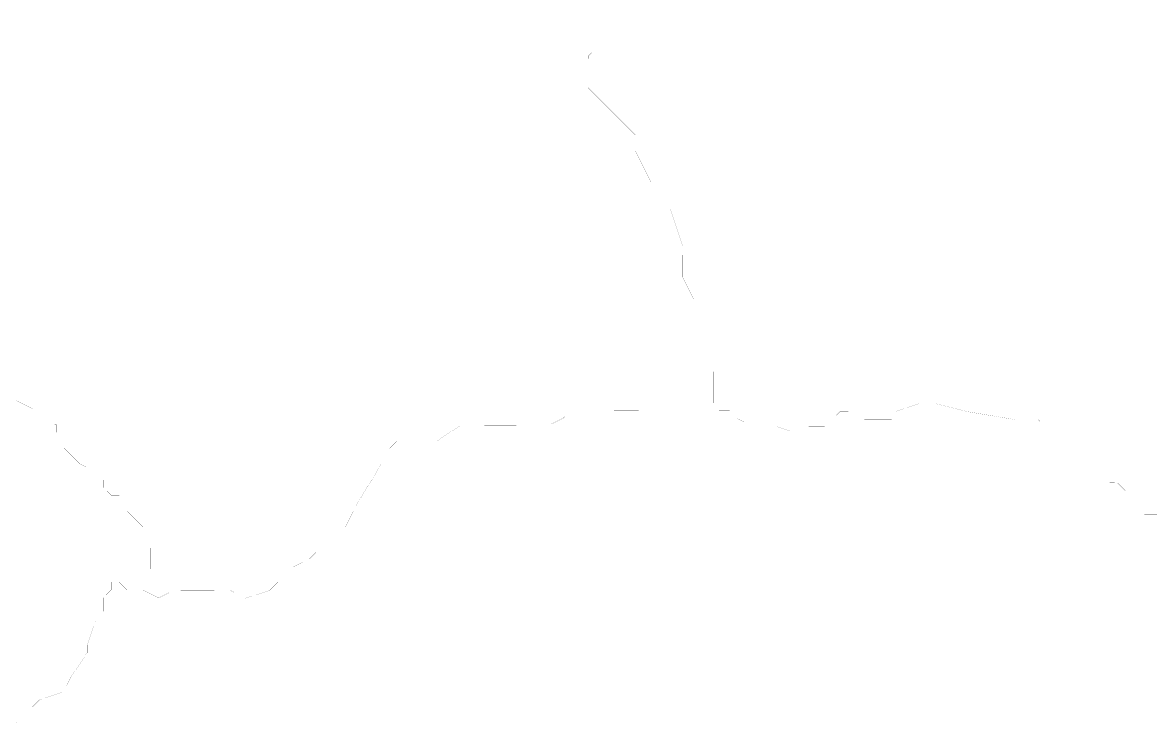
# Model space of a CAD drawing. Header units: metres. Extents: x 561401 to 594056, y 8460144 to 8508504.
# Drawn here: x 581632 to 584276, y 8498206 to 8499850 of the extents above; entities that cross this region are included whole.
import ezdxf

# ---------------------------------------------------------------- set-up
doc = ezdxf.new("R2010")
doc.units = ezdxf.units.M
doc.layers.add('1.2. AFECTADOS BASE GRAFICA SUNARP', color=150, linetype='Continuous')
doc.layers.add('1.2. BASE GRAFICA SUNARP', color=150, linetype='Continuous')

msp = doc.modelspace()

# ---------------------------------------------------------------- linework, layer by layer
at = {"layer": '1.2. AFECTADOS BASE GRAFICA SUNARP', "color": 64, "linetype": 'Continuous', "lineweight": -3, "const_width": 0.2}
msp.add_lwpolyline([(584291.7, 8498696.4), (584254.6, 8498696.5), (584245.4, 8498705.7), (584226.9, 8498724.2), (584217.6, 8498733.5), (584217.6, 8498752), (584199.1, 8498770.5), (584180.5, 8498770.6), (584143.5, 8498807.6), (584106.4, 8498826.2), (584103.4, 8498829.2), (584084.9, 8498847.7), (584069.4, 8498863.2), (584050.8, 8498863.3), (584032.4, 8498900.2), (584013.6, 8498918.6), (583958.1, 8498918.9), (583908.2, 8498927.4), (583846.7, 8498937.7), (583807.2, 8498947.7), (583772.5, 8498956.4), (583753.9, 8498956.5), (583735.4, 8498956.5), (583679.6, 8498938.3), (583679.6, 8498919.8), (583605.2, 8498920), (583568.2, 8498938.6), (583549.6, 8498938.7), (583530.9, 8498920.3), (583512.3, 8498901.9), (583512.3, 8498901.9), (583493.7, 8498901.9), (583475.2, 8498902), (583456.5, 8498883.6), (583400.9, 8498902.2), (583382.3, 8498902.3), (583345.2, 8498902.4), (583308.1, 8498921), (583289.6, 8498939.5), (583289.6, 8498939.5), (583252.5, 8498939.6), (583252.4, 8498939.6), (583252.4, 8498939.6), (583215.3, 8498939.7), (583159.5, 8498939.9), (583141, 8498940), (583122.4, 8498940), (583103.8, 8498940.1), (583085.3, 8498940.1), (583029.5, 8498940.3), (583007.4, 8498940.4), (582998.3, 8498940.4), (582973.8, 8498940.5), (582955.2, 8498940.6), (582918.1, 8498940.7), (582899.5, 8498922.3), (582862.3, 8498903.9), (582832.9, 8498904), (582812.7, 8498904.1), (582788, 8498904.2), (582750.8, 8498904.3), (582695.1, 8498904.5), (582687.6, 8498904.5), (582678.3, 8498904.5), (582658, 8498904.6), (582602.1, 8498867.8), (582583.6, 8498867.9), (582565, 8498868), (582546.4, 8498868), (582527.8, 8498868.1), (582509.3, 8498868.1), (582490.6, 8498849.7), (582472, 8498831.3), (582472, 8498812.9), (582458.8, 8498791.2), (582456.8, 8498787.9), (582448.9, 8498774.9), (582443.7, 8498766.4), (582430.1, 8498744), (582428.7, 8498741.8), (582414.2, 8498717.3), (582409.2, 8498707.4), (582408.6, 8498706.3), (582378.6, 8498647.1), (582359.9, 8498628.7), (582341.4, 8498628.7), (582322.7, 8498610.3), (582304.1, 8498591.9), (582266.9, 8498573.6), (582211, 8498518.4), (582211, 8498518.4), (582155.2, 8498500.1), (582118.2, 8498518.7), (582118.2, 8498518.7), (582043.9, 8498518.9), (581988.1, 8498519.1), (581950.9, 8498500.8), (581913.9, 8498519.3), (581876.7, 8498519.4), (581858.2, 8498538), (581839.6, 8498538), (581839.6, 8498519.6), (581820.9, 8498501.2), (581820.8, 8498464.3), (581802.2, 8498445.9), (581783.5, 8498390.6), (581783.4, 8498372.1), (581746.1, 8498316.8), (581727.4, 8498280), (581671.6, 8498261.7), (581634.4, 8498224.9), (581615.7, 8498206.5)], dxfattribs=at)
at = {"layer": '1.2. BASE GRAFICA SUNARP', "color": 64, "linetype": 'Continuous', "lineweight": -3, "const_width": 0.2}
for points in [[(582995.4, 8499881.7), (582995.2, 8499844.8), (582995.1, 8499807.8), (582957.9, 8499771), (582957.6, 8499697.2), (582994.7, 8499660.2), (583031.7, 8499623.2), (583068.7, 8499586.1), (583068.6, 8499549.2), (583105.5, 8499475.3), (583142.5, 8499438.3), (583179.3, 8499327.4), (583179.2, 8499290.5), (583179.1, 8499253.6), (583216, 8499179.7), (583253.1, 8499142.6), (583252.9, 8499105.7), (583252.8, 8499068.8), (583252.7, 8499031.9), (583252.5, 8498958.1), (583289.6, 8498939.5), (583308.1, 8498921), (583345.2, 8498902.4), (583382.3, 8498902.3), (583400.9, 8498902.2), (583456.5, 8498883.6), (583475.2, 8498902), (583493.7, 8498901.9), (583512.3, 8498901.9), (583530.9, 8498920.3), (583549.6, 8498938.7), (583568.2, 8498938.6), (583605.2, 8498920), (583679.5, 8498919.8), (583679.5, 8498919.8), (583679.6, 8498938.3), (583735.4, 8498956.5), (583753.9, 8498956.5), (583772.5, 8498956.4), (583807.2, 8498947.7), (583846.7, 8498937.7), (583908.2, 8498927.4), (583958.1, 8498918.9), (584013.6, 8498918.6), (584032.4, 8498900.2), (584050.8, 8498863.3), (584069.4, 8498863.2), (584084.9, 8498847.7), (584103.4, 8498829.2), (584106.4, 8498826.2), (584143.5, 8498807.6), (584143.5, 8498807.6), (584162, 8498789.1), (584180.5, 8498770.6), (584199.1, 8498770.5), (584217.6, 8498752), (584217.6, 8498733.5), (584226.9, 8498724.2), (584245.4, 8498705.7), (584254.6, 8498696.5), (584291.7, 8498696.4)], [(581618.1, 8498963.2), (581655.2, 8498944.6), (581673.7, 8498926.1), (581692.2, 8498907.6), (581710.8, 8498907.5), (581710.7, 8498889.1), (581729.2, 8498852.1), (581747.7, 8498833.6), (581766.2, 8498815.1), (581803.3, 8498796.5), (581821.8, 8498778), (581821.7, 8498759.5), (581840.3, 8498741), (581858.8, 8498741), (581877.3, 8498722.5), (581877.3, 8498704), (581895.8, 8498685.5), (581914.3, 8498667), (581914.3, 8498648.5), (581932.8, 8498648.5), (581932.8, 8498630), (581932.7, 8498593.1), (581932.6, 8498574.6), (581932.5, 8498556.2), (581951.1, 8498537.7), (581988.1, 8498519.1), (582043.9, 8498518.9), (582062.4, 8498518.9), (582099.6, 8498518.8), (582118.2, 8498518.7), (582155.2, 8498500.1), (582211, 8498518.4), (582248.3, 8498555.2), (582266.9, 8498573.6), (582304.1, 8498591.9), (582322.7, 8498610.3), (582341.4, 8498628.7), (582359.9, 8498628.7), (582378.6, 8498647.1), (582397.3, 8498683.9), (582408.6, 8498706.3), (582414.2, 8498717.3), (582428.7, 8498741.8), (582432.3, 8498747.6), (582447.5, 8498772.7), (582452.6, 8498781), (582458.8, 8498791.2), (582472, 8498812.9), (582472, 8498831.3), (582490.6, 8498849.7), (582509.3, 8498868.1), (582527.8, 8498868.1), (582546.4, 8498868), (582565, 8498868), (582583.6, 8498867.9), (582602.1, 8498867.8), (582624.3, 8498882.4), (582658, 8498904.6), (582678.3, 8498904.5), (582696.9, 8498904.4), (582713.7, 8498904.4), (582732.3, 8498904.3), (582769.4, 8498904.2), (582799.9, 8498904.1), (582832.9, 8498904), (582862.3, 8498903.9), (582899.5, 8498922.3), (582918.1, 8498940.7), (582955.2, 8498940.6), (582973.8, 8498940.5), (582998.3, 8498940.4), (583016.9, 8498940.4), (583048.1, 8498940.3), (583085.3, 8498940.1), (583103.8, 8498940.1), (583122.4, 8498940), (583141, 8498940), (583159.5, 8498939.9), (583215.3, 8498939.7), (583233.8, 8498939.7), (583252.4, 8498939.6), (583271, 8498939.6), (583289.6, 8498939.5), (583308.1, 8498921), (583345.2, 8498902.4), (583382.3, 8498902.3), (583400.9, 8498902.2), (583456.5, 8498883.6), (583475.2, 8498902), (583493.7, 8498901.9), (583512.3, 8498901.9), (583530.9, 8498920.3), (583549.6, 8498938.7), (583568.2, 8498938.6), (583605.2, 8498920), (583679.5, 8498919.8), (583679.5, 8498919.8), (583679.6, 8498938.3), (583735.4, 8498956.5), (583753.9, 8498956.5), (583772.5, 8498956.4), (583807.2, 8498947.7), (583846.7, 8498937.7), (583908.2, 8498927.4), (583958.1, 8498918.9), (584013.6, 8498918.6), (584032.4, 8498900.2), (584050.8, 8498863.3), (584069.4, 8498863.2), (584084.9, 8498847.7), (584103.4, 8498829.2), (584106.4, 8498826.2), (584143.5, 8498807.6), (584143.5, 8498807.6), (584162, 8498789.1), (584180.5, 8498770.6), (584199.1, 8498770.5), (584217.6, 8498752), (584217.6, 8498733.5), (584226.9, 8498724.2), (584245.4, 8498705.7), (584254.6, 8498696.5), (584291.7, 8498696.4)]]:
    msp.add_lwpolyline(points, dxfattribs=at)

doc.saveas('drawing.dxf')
